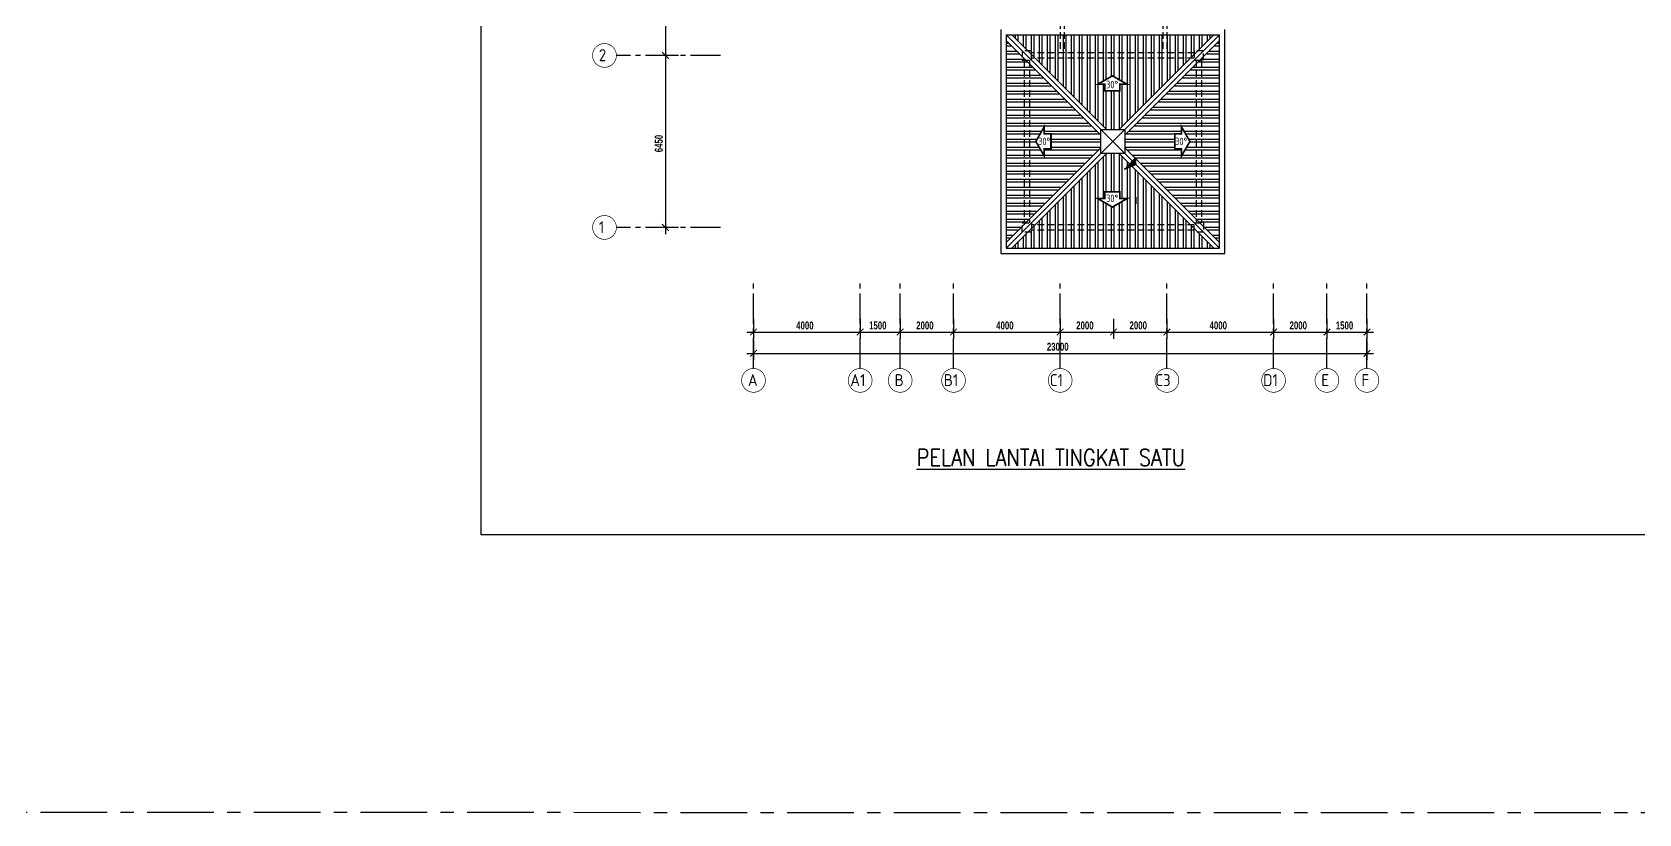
# Model space of a CAD drawing. Header units: inches. Extents: x -85907952 to 802144, y 988801 to 3125513.
# Drawn here: x 522459 to 582706, y 988801 to 1018122 of the extents above; entities that cross this region are included whole.
import ezdxf

# ---------------------------------------------------------------- set-up
doc = ezdxf.new("R2010")
doc.units = ezdxf.units.IN
doc.header["$MEASUREMENT"] = 0
for name, pattern in [('CENTER', [2, 1.25, -0.25, 0.25, -0.25]), ('CENTER2', [1.125, 0.75, -0.125, 0.125, -0.125]), ('DASHED2', [0.375, 0.25, -0.125]), ('HIDDEN', [0.375, 0.25, -0.125])]:
    doc.linetypes.add(name, pattern=pattern)
for name, color, linetype in [('DIM', 4, 'Continuous'), ('FF-TEXT', 7, 'Continuous'), ('GRID', 8, 'CENTER2'), ('GRID-TEXT', 8, 'Continuous'), ('LW', 2, 'Continuous'), ('ROOF', 2, 'Continuous'), ('t.block', 4, 'Continuous'), ('TEL', 3, 'Continuous')]:
    doc.layers.add(name, color=color, linetype=linetype)
doc.layers.add('HATCH', color=8, linetype='Continuous', lineweight=25)
doc.layers.add('t3', color=8, linetype='Continuous', lineweight=25)
doc.styles.add('LAILA', font='romans.shx', dxfattribs={"width": 0.85})
doc.styles.add('STYLE1', font='ISOCP.SHX')
doc.styles.add('style2', font='sanssb__.ttf', dxfattribs={"height": 1200})

msp = doc.modelspace()

# ---------------------------------------------------------------- hatches: boundary and pattern name
at = {"layer": 'LW'}
h = msp.add_hatch(dxfattribs=at)
h.set_pattern_fill('U', color=256, scale=12.32, angle=-135, style=0, pattern_type=0)
h.set_pattern_definition([(45, (95069.068, 738449.094), (-8.71155554, 8.71155554), [])])
edge = h.paths.add_edge_path()
edge.add_line((563849, 1013424), (563413, 1012988))
edge.add_arc((563849, 1012553), 616, -270, -225, ccw=False)
edge.add_line((563849, 1013169), (563849, 1013424))
at = {"layer": 'ROOF'}
h = msp.add_hatch(dxfattribs=at)
h.set_pattern_fill('ANSI32', color=256, scale=800, angle=315, style=0)
h.set_pattern_definition([(180, (-1808459.65, 2041901.2), (-1e-13, 300), []), (180, (-1808559.65, 2041801.2), (-1e-13, 300), [])])
h.paths.add_polyline_path([(562533, 1014259), (558983, 1017809), (558983, 1010234), (562533, 1013784)])
h.paths.add_polyline_path([(560411, 1013738), (560411, 1013474), (560095, 1014022), (560411, 1014570), (560411, 1014305), (560663, 1014305), (560663, 1013738)], flags=16)
h = msp.add_hatch(dxfattribs=at)
h.set_pattern_fill('ANSI32', color=256, scale=800, angle=45, style=0)
h.set_pattern_definition([(90, (2934426.1, 2041901.2), (-300, 6e-14), []), (90, (2934526.1, 2042001.2), (-300, 6e-14), [])])
h.paths.add_polyline_path([(559208, 1018022), (566758, 1018022), (563221, 1014472), (562745, 1014472)])
h.paths.add_polyline_path([(562682, 1016166), (562417, 1016166), (562965, 1016483), (563514, 1016166), (563249, 1016166), (563249, 1015914), (562682, 1015914)], flags=16)
h = msp.add_hatch(dxfattribs=at)
h.set_pattern_fill('ANSI32', color=256, scale=800, angle=315, style=0)
h.set_pattern_definition([(0, (2934426.1, 2041901.2), (1e-13, 300), []), (0, (2934526.1, 2041801.2), (1e-13, 300), [])])
h.paths.add_polyline_path([(563433, 1014259), (566983, 1017809), (566983, 1010234), (563433, 1013784)])
h.paths.add_polyline_path([(565555, 1013738), (565555, 1013474), (565872, 1014022), (565555, 1014570), (565555, 1014305), (565304, 1014305), (565304, 1013738)], flags=16)
h = msp.add_hatch(dxfattribs=at)
h.set_pattern_fill('ANSI32', color=256, scale=800, angle=45, style=0)
h.set_pattern_definition([(270, (2934426.1, -13857.94), (-300, -6e-14), []), (270, (2934526.1, -13957.94), (-300, -6e-14), [])])
h.paths.add_polyline_path([(559208, 1010022), (566758, 1010022), (563221, 1013572), (562745, 1013572)])
h.paths.add_polyline_path([(562682, 1011877), (562417, 1011877), (562965, 1011561), (563514, 1011877), (563249, 1011877), (563249, 1012129), (562682, 1012129)], flags=16)

# ---------------------------------------------------------------- linework, layer by layer
msp.add_line((563849, 1011937), (563849, 1011681))
at = {"linetype": 'ByBlock', "const_width": 37.5}
for points in [[(546331, 1017122), (546081, 1017372)], [(546081, 1017372), (546331, 1017122)], [(546081, 1010922), (546331, 1010672)], [(549633, 1006996), (549383, 1006746)], [(553633, 1006996), (553383, 1006746)], [(553383, 1006746), (553633, 1006996)], [(554883, 1006746), (555133, 1006996)], [(555133, 1006996), (554883, 1006746)], [(556883, 1006746), (557133, 1006996)], [(557133, 1006996), (556883, 1006746)], [(561133, 1006996), (560883, 1006746)], [(560883, 1006746), (561133, 1006996)], [(562883, 1006746), (563133, 1006996)], [(563133, 1006996), (562883, 1006746)], [(565133, 1006996), (564883, 1006746)], [(564883, 1006746), (565133, 1006996)], [(568883, 1006746), (569133, 1006996)], [(569133, 1006996), (568883, 1006746)], [(570883, 1006746), (571133, 1006996)], [(571133, 1006996), (570883, 1006746)], [(572383, 1006746), (572633, 1006996)], [(549633, 1006196), (549383, 1005946)], [(572383, 1005946), (572633, 1006196)]]:
    msp.add_lwpolyline(points, dxfattribs=at)
at = {"layer": 'DIM'}
for p, q in [((546206, 1021222), (546206, 1016997)), ((546701, 1017247), (545956, 1017247)), ((546701, 1017247), (545956, 1017247)), ((546206, 1017497), (546206, 1010547)), ((546701, 1010797), (545956, 1010797)), ((549508, 1007365), (549508, 1006621)), ((553508, 1007365), (553508, 1006621)), ((553508, 1007365), (553508, 1006621)), ((555008, 1007365), (555008, 1006621)), ((555008, 1007365), (555008, 1006621)), ((557008, 1007365), (557008, 1006621)), ((557008, 1007365), (557008, 1006621)), ((561008, 1007365), (561008, 1006621)), ((561008, 1007365), (561008, 1006621)), ((563008, 1007365), (563008, 1006621)), ((563008, 1007365), (563008, 1006621)), ((565008, 1007365), (565008, 1006621)), ((565008, 1007365), (565008, 1006621)), ((569008, 1007365), (569008, 1006621)), ((569008, 1007365), (569008, 1006621)), ((571008, 1007365), (571008, 1006621)), ((571008, 1007365), (571008, 1006621)), ((572508, 1007365), (572508, 1006621)), ((549258, 1006871), (553758, 1006871)), ((553258, 1006871), (555258, 1006871)), ((554758, 1006871), (557258, 1006871)), ((556758, 1006871), (561258, 1006871)), ((560758, 1006871), (563258, 1006871)), ((562758, 1006871), (565258, 1006871)), ((564758, 1006871), (569258, 1006871)), ((568758, 1006871), (571258, 1006871)), ((570758, 1006871), (572758, 1006871)), ((549508, 1006565), (549508, 1005821)), ((572508, 1006565), (572508, 1005821)), ((549258, 1006071), (572758, 1006071))]:
    msp.add_line(p, q, dxfattribs=at)
at = {"layer": 'GRID', "ltscale": 1500}
for p, q in [((548274, 1017247), (544366, 1017247)), ((548274, 1010797), (544366, 1010797)), ((549508, 1005505), (549508, 1008692)), ((553508, 1005505), (553508, 1008692)), ((555008, 1005505), (555008, 1008692)), ((557008, 1005505), (557008, 1008692)), ((561008, 1005505), (561008, 1008692)), ((565008, 1005505), (565008, 1008692)), ((569008, 1005505), (569008, 1008692)), ((571008, 1005505), (571008, 1008692)), ((572508, 1005505), (572508, 1008692))]:
    msp.add_line(p, q, dxfattribs=at)
at = {"layer": 'GRID-TEXT', "const_width": 24.7}
for points in [[(544366, 1017247, 1), (543475, 1017247, 0.414214), (543920, 1016801, 0.414214), (544366, 1017247, 1)], [(544366, 1010797, 1), (543475, 1010797, 0.414214), (543920, 1010351, 0.414214), (544366, 1010797, 1)], [(549954, 1005060, 1), (549063, 1005060, 0.414214), (549508, 1004614, 0.414214), (549954, 1005060, 1)], [(553954, 1005060, 1), (553063, 1005060, 0.414214), (553508, 1004614, 0.414214), (553954, 1005060, 1)], [(555454, 1005060, 1), (554563, 1005060, 0.414214), (555008, 1004614, 0.414214), (555454, 1005060, 1)], [(557454, 1005060, 1), (556563, 1005060, 0.414214), (557008, 1004614, 0.414214), (557454, 1005060, 1)], [(561454, 1005060, 1), (560563, 1005060, 0.414214), (561008, 1004614, 0.414214), (561454, 1005060, 1)], [(565454, 1005060, 1), (564563, 1005060, 0.414214), (565008, 1004614, 0.414214), (565454, 1005060, 1)], [(569454, 1005060, 1), (568563, 1005060, 0.414214), (569008, 1004614, 0.414214), (569454, 1005060, 1)], [(571454, 1005060, 1), (570563, 1005060, 0.414214), (571008, 1004614, 0.414214), (571454, 1005060, 1)], [(572954, 1005060, 1), (572063, 1005060, 0.414214), (572508, 1004614, 0.414214), (572954, 1005060, 1)]]:
    msp.add_lwpolyline(points, format="xyb", dxfattribs=at)
at = {"layer": 'HATCH', "const_width": 63.3}
for points in [[(562682, 1016166), (562417, 1016166), (562965, 1016483), (563514, 1016166), (563249, 1016166), (563249, 1015914), (562682, 1015914)], [(560411, 1013738), (560411, 1013474), (560095, 1014022), (560411, 1014570), (560411, 1014305), (560663, 1014305), (560663, 1013738)], [(565555, 1013738), (565555, 1013474), (565872, 1014022), (565555, 1014570), (565555, 1014305), (565304, 1014305), (565304, 1013738)], [(562682, 1011877), (562417, 1011877), (562965, 1011561), (563514, 1011877), (563249, 1011877), (563249, 1012129), (562682, 1012129)]]:
    msp.add_lwpolyline(points, close=True, dxfattribs=at)
at = {"layer": 'LW', "linetype": 'HIDDEN', "ltscale": 1000}
for p, q in [((561008, 1020372), (561008, 1017347)), ((561158, 1020372), (561158, 1017347)), ((564858, 1020372), (564858, 1017347)), ((565008, 1020372), (565008, 1017347)), ((559658, 1017072), (559658, 1010972)), ((559858, 1017072), (559858, 1010972)), ((566033, 1017347), (559933, 1017347)), ((566033, 1017147), (559933, 1017147)), ((566108, 1017072), (566108, 1010972)), ((566308, 1017072), (566308, 1010972)), ((566033, 1010897), (559933, 1010897)), ((566033, 1010697), (559933, 1010697))]:
    msp.add_line(p, q, dxfattribs=at)
for points in [[(559933, 1017072), (559933, 1017422), (559583, 1017422), (559583, 1017072)], [(559933, 1017072), (559933, 1017422), (559583, 1017422), (559583, 1017072)], [(566383, 1017072), (566383, 1017422), (566033, 1017422), (566033, 1017072)], [(566383, 1017072), (566383, 1017422), (566033, 1017422), (566033, 1017072)], [(559933, 1010972), (559933, 1010622), (559583, 1010622), (559583, 1010972)], [(559933, 1010972), (559933, 1010622), (559583, 1010622), (559583, 1010972)], [(566383, 1010972), (566383, 1010622), (566033, 1010622), (566033, 1010972)], [(566383, 1010972), (566383, 1010622), (566033, 1010622), (566033, 1010972)]]:
    msp.add_lwpolyline(points, close=True, dxfattribs=at)
at = {"layer": 'ROOF'}
for p, q in [((558783, 1018222), (558783, 1009822)), ((567183, 1009822), (567183, 1018222)), ((558783, 1009822), (567183, 1009822))]:
    msp.add_line(p, q, dxfattribs=at)
at = {"layer": 'ROOF', "linetype": 'Continuous', "ltscale": 2000}
for p, q in [((558983, 1018022), (566983, 1018022)), ((562533, 1014472), (558983, 1018022)), ((562533, 1014259), (558983, 1017809)), ((558983, 1017663), (558983, 1010022)), ((562745, 1014472), (559195, 1018022)), ((563221, 1014472), (566771, 1018022)), ((563433, 1014472), (566983, 1018022)), ((563433, 1014259), (566983, 1017809)), ((566983, 1010022), (566983, 1018022)), ((562533, 1014472), (563433, 1013572)), ((563433, 1014472), (562533, 1013572)), ((558983, 1010234), (562533, 1013784)), ((558983, 1010022), (562533, 1013572)), ((559195, 1010022), (562745, 1013572)), ((566771, 1010022), (563221, 1013572)), ((566983, 1010234), (563433, 1013784)), ((566983, 1010022), (563433, 1013572)), ((559208, 1010022), (566758, 1010022))]:
    msp.add_line(p, q, dxfattribs=at)
at = {"layer": 'ROOF', "linetype": 'DASHED2', "ltscale": 2000}
for p, q in [((558983, 1018022), (558983, 1010022)), ((559208, 1018022), (566758, 1018022)), ((558983, 1010022), (566983, 1010022))]:
    msp.add_line(p, q, dxfattribs=at)
at = {"layer": 'ROOF', "linetype": 'Continuous', "ltscale": 2000}
msp.add_lwpolyline([(562533, 1014472), (563433, 1014472), (563433, 1013572), (562533, 1013572)], close=True, dxfattribs=at)
at = {"layer": 't.block', "color": 7, "ltscale": 0.5}
msp.add_lwpolyline([(634147, 999271), (539292, 999271), (539292, 1064133), (634147, 1064133)], close=True, dxfattribs=at)
at = {"layer": 'TEL', "color": 8, "linetype": 'CENTER', "ltscale": 2000}
msp.add_line((242775, 988925), (802144, 988801), dxfattribs=at)

# ---------------------------------------------------------------- texts
at = {"layer": 'DIM', "style": 'style2', "width": 0.7}
msp.add_text('6450', height=300, rotation=90, dxfattribs=at).set_placement((546106, 1013617))
for s, p in [('4000', (551108, 1006971)), ('1500', (553843, 1006971)), ('2000', (555608, 1006971)), ('4000', (558608, 1006971)), ('2000', (561608, 1006971)), ('2000', (563608, 1006971)), ('4000', (566608, 1006971)), ('2000', (569608, 1006971)), ('1500', (571343, 1006971)), ('23000', (560508, 1006171))]:
    msp.add_text(s, height=300, dxfattribs=at).set_placement(p)
at = {"layer": 'FF-TEXT', "color": 3, "style": 'LAILA', "width": 0.85}
msp.add_text('%%uPELAN LANTAI TINGKAT SATU', height=625, dxfattribs=at).set_placement((555625, 1001855))
at = {"layer": 'GRID-TEXT', "style": 'STYLE1'}
for s, p in [('2', (543711, 1017031)), ('1', (543711, 1010581)), ('A', (549300, 1004844)), ('A1', (553137, 1004844)), ('B', (554800, 1004844)), ('B1', (556642, 1004844)), ('C1', (560618, 1004844)), ('C3', (564574, 1004844)), ('D1', (568618, 1004844)), ('E', (570800, 1004844)), ('F', (572300, 1004844))]:
    msp.add_text(s, height=450, dxfattribs=at).set_placement(p)
at = {"layer": 't3', "style": 'STYLE1', "width": 0.8}
for p in [(562727, 1016015), (560180, 1013882), (565316, 1013882), (562727, 1011747)]:
    msp.add_text('30%%D', height=281.2, dxfattribs=at).set_placement(p)

doc.saveas('drawing.dxf')
